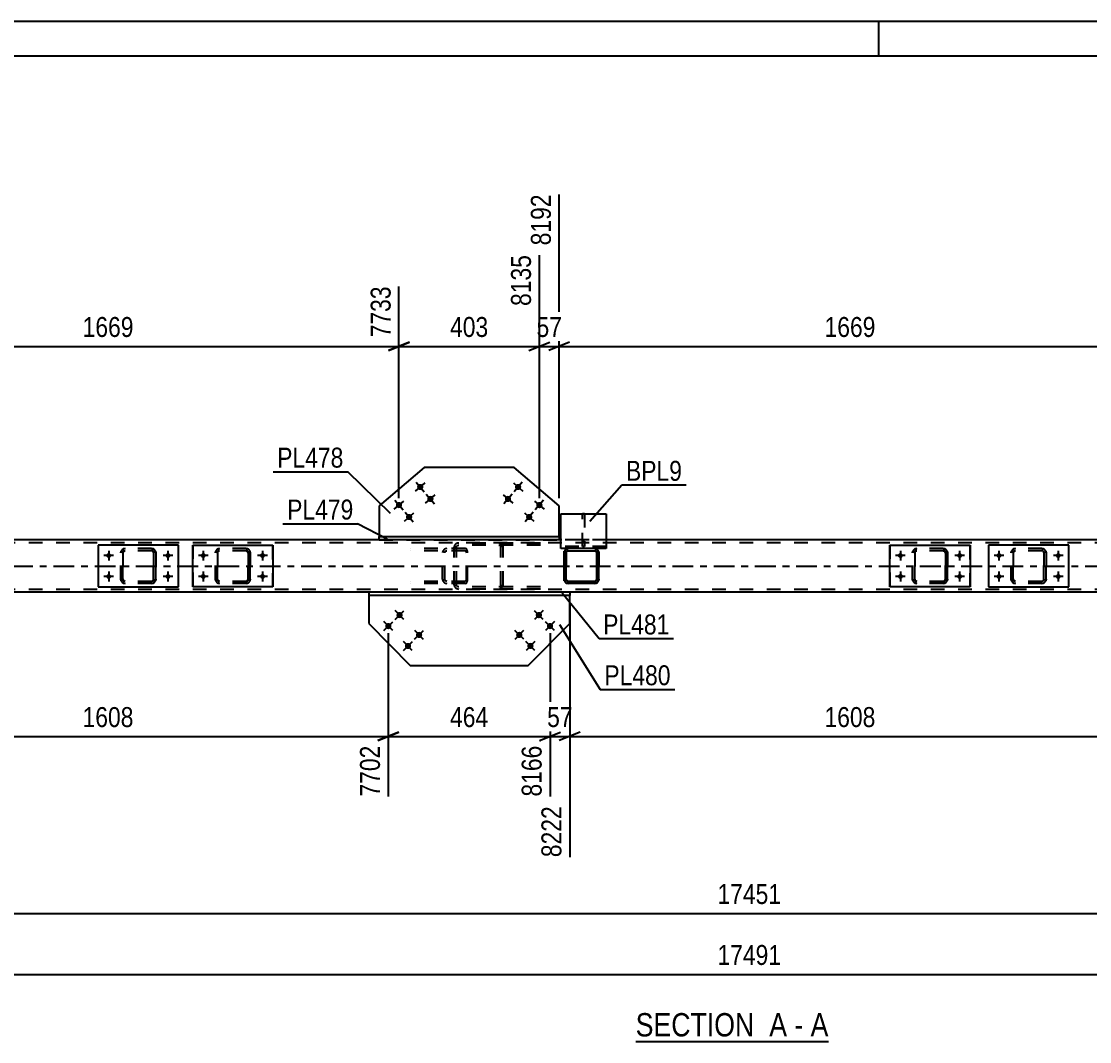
# Model space of a CAD drawing. Header units: millimetres. Extents: x 0 to 1189, y 0 to 841.
# Drawn here: x 436 to 589.3, y 694.6 to 841 of the extents above; entities that cross this region are included whole.
import ezdxf

# ---------------------------------------------------------------- set-up
doc = ezdxf.new("R2010")
doc.units = ezdxf.units.MM
doc.linetypes.add('DXK_LINE_DOT2', pattern=[3.9198, 1.9599, -1.9599])
doc.linetypes.add('DXK_LINE_DOT3', pattern=[5.9187, 2.979, -0.9799, 0.9799, -0.9799])
doc.styles.add('Arial Narrow', font='ARIALN.TTF', dxfattribs={"height": 0.2})

# ---------------------------------------------------------------- blocks, each defined once
blk = doc.blocks.new('Unknown-570385304-1115')
at = {"color": 5, "linetype": 'Continuous'}
for p, q in [((1189, 841), (0, 841)), ((559, 836), (559, 841)), ((1184, 836), (5, 836))]:
    blk.add_line(p, q, dxfattribs=at)
blk = doc.blocks.new('Unknown-570385304-11 - 5376')
at = {"color": 6, "linetype": 'Continuous'}
blk.add_line((524.14, 694.59), (551.79, 694.59), dxfattribs=at)
at = {"color": 0, "linetype": 'Continuous'}
for points in [[(542.25, 695.34), (542.25, 698.84), (524.14, 698.84), (524.14, 695.34)], [(545.86, 695.34), (545.86, 698.84), (543.3, 698.84), (543.3, 695.34)], [(548.18, 695.34), (548.18, 698.84), (546.91, 698.84), (546.91, 695.34)], [(551.79, 695.34), (551.79, 698.84), (549.23, 698.84), (549.23, 695.34)]]:
    blk.add_wipeout(points, dxfattribs=at)
at = {"color": 7, "linetype": 'Continuous', "style": 'Arial Narrow'}
for s, p in [('SECTION ', (524.14, 695.34)), ('A', (543.3, 695.34)), ('A', (549.23, 695.34)), ('-', (546.91, 695.34))]:
    blk.add_text(s, height=3.34, dxfattribs=at).set_placement(p)
blk = doc.blocks.new('Bolt-570385304-5479 - 5376')
at = {"linetype": 'Continuous'}
for points in [[(448.55, 763.99, -1), (448.55, 764.69, -1)], [(457.05, 763.99, -1), (457.05, 764.69, -1)], [(448.55, 760.99, -1), (448.55, 761.69, -1)], [(457.05, 760.99, -1), (457.05, 761.69, -1)]]:
    blk.add_hatch(color=1, dxfattribs=at).paths.add_polyline_path(points)
at = {"color": 1, "linetype": 'Continuous'}
for p, q in [((448.55, 765.04), (448.55, 763.64)), ((457.05, 765.04), (457.05, 763.64)), ((449.25, 764.34), (447.85, 764.34)), ((457.75, 764.34), (456.35, 764.34)), ((448.55, 762.04), (448.55, 760.64)), ((457.05, 762.04), (457.05, 760.64)), ((449.25, 761.34), (447.85, 761.34)), ((457.75, 761.34), (456.35, 761.34))]:
    blk.add_line(p, q, dxfattribs=at)
blk = doc.blocks.new('Bolt-570385304-5480 - 5376')
at = {"linetype": 'Continuous'}
for points in [[(576.25, 763.99, -1), (576.25, 764.69, -1)], [(584.75, 763.99, -1), (584.75, 764.69, -1)], [(576.25, 760.99, -1), (576.25, 761.69, -1)], [(584.75, 760.99, -1), (584.75, 761.69, -1)]]:
    blk.add_hatch(color=1, dxfattribs=at).paths.add_polyline_path(points)
at = {"color": 1, "linetype": 'Continuous'}
for p, q in [((576.25, 765.04), (576.25, 763.64)), ((584.75, 765.04), (584.75, 763.64)), ((576.95, 764.34), (575.55, 764.34)), ((585.45, 764.34), (584.05, 764.34)), ((576.25, 762.04), (576.25, 760.64)), ((584.75, 762.04), (584.75, 760.64)), ((576.95, 761.34), (575.55, 761.34)), ((585.45, 761.34), (584.05, 761.34))]:
    blk.add_line(p, q, dxfattribs=at)
blk = doc.blocks.new('Bolt-570385304-5724 - 5376')
at = {"linetype": 'Continuous'}
for points in [[(507.62, 773.89, -1), (506.94, 774.47, -1)], [(506.16, 772.17, -1), (505.48, 772.76, -1)], [(510.67, 771.29, -1), (509.98, 771.88, -1)], [(509.21, 769.58, -1), (508.52, 770.16, -1)]]:
    blk.add_hatch(color=1, dxfattribs=at).paths.add_polyline_path(points)
at = {"color": 1, "linetype": 'Continuous'}
for p, q in [((506.59, 774.76), (507.96, 773.59)), ((507.86, 774.86), (506.69, 773.49)), ((505.13, 773.05), (506.5, 771.88)), ((506.4, 773.15), (505.24, 771.78)), ((509.64, 772.17), (511.01, 771)), ((510.91, 772.27), (509.74, 770.9)), ((508.18, 770.45), (509.55, 769.29)), ((509.45, 770.56), (508.28, 769.19))]:
    blk.add_line(p, q, dxfattribs=at)
blk = doc.blocks.new('Part-570385304-5433 - 5376')
at = {"color": 7, "linetype": 'DXK_LINE_DOT2'}
for p, q in [((499.69, 765.34), (491.84, 765.34)), ((499.69, 765.04), (491.84, 765.04)), ((496.49, 764.97), (496.44, 764.74)), ((496.44, 760.94), (496.44, 764.74)), ((496.76, 764.74), (496.78, 764.86)), ((496.76, 760.94), (496.76, 764.74)), ((496.78, 764.86), (496.85, 764.96)), ((497.07, 765.34), (496.83, 765.3)), ((496.85, 764.96), (496.95, 765.02)), ((496.95, 765.02), (497.07, 765.04)), ((498.11, 765.04), (498.11, 765.34)), ((499.82, 765.3), (499.69, 765.34)), ((499.69, 765.04), (499.75, 765.02)), ((499.75, 765.02), (499.81, 764.96)), ((499.81, 764.96), (499.84, 764.86)), ((499.92, 765.17), (499.82, 765.3)), ((499.84, 764.86), (499.85, 764.74)), ((499.85, 760.94), (499.85, 764.74)), ((500, 764.97), (499.92, 765.17)), ((500.02, 764.74), (500, 764.97)), ((500.02, 760.94), (500.02, 764.74)), ((499.69, 760.64), (491.84, 760.64)), ((499.69, 760.34), (491.84, 760.34)), ((496.44, 760.94), (496.49, 760.72)), ((496.78, 760.83), (496.76, 760.94)), ((496.85, 760.73), (496.78, 760.83)), ((496.83, 760.39), (497.07, 760.34)), ((496.95, 760.67), (496.85, 760.73)), ((497.07, 760.64), (496.95, 760.67)), ((498.11, 760.34), (498.11, 760.64)), ((499.75, 760.67), (499.69, 760.64)), ((499.69, 760.34), (499.82, 760.39)), ((499.81, 760.73), (499.75, 760.67)), ((499.84, 760.83), (499.81, 760.73)), ((499.82, 760.39), (499.92, 760.52)), ((499.85, 760.94), (499.84, 760.83)), ((499.92, 760.52), (500, 760.72)), ((500, 760.72), (500.02, 760.94))]:
    blk.add_line(p, q, dxfattribs=at)
for centre, start, end in [((497.06, 764.73), 111.1513, 156.1049), ((497.06, 760.96), 203.8951, 248.8487)]:
    blk.add_arc(centre, 0.616, start, end, dxfattribs=at)
blk = doc.blocks.new('Part-570385304-5501 - 5376')
at = {"color": 2, "linetype": 'Continuous'}
for p, q in [((485.84, 758.59), (485.84, 754.59)), ((514.68, 754.59), (514.68, 758.59)), ((485.84, 754.59), (491.81, 748.54)), ((508.71, 748.54), (514.68, 754.59)), ((491.81, 748.54), (508.71, 748.54))]:
    blk.add_line(p, q, dxfattribs=at)
at = {"color": 7, "linetype": 'DXK_LINE_DOT2'}
blk.add_line((514.68, 758.59), (485.84, 758.59), dxfattribs=at)
blk = doc.blocks.new('Part-570385304-5463 - 5376')
at = {"color": 2, "linetype": 'Continuous'}
for p, q in [((487.34, 766.59), (487.34, 767.09)), ((487.34, 767.09), (513.17, 767.09)), ((487.34, 766.59), (487.34, 766.59)), ((513.17, 766.59), (487.34, 766.59)), ((513.17, 767.09), (513.17, 766.59)), ((513.17, 766.59), (513.17, 766.59))]:
    blk.add_line(p, q, dxfattribs=at)
at = {"color": 7, "linetype": 'DXK_LINE_DOT2'}
for p, q in [((487.34, 767.09), (513.17, 767.09)), ((487.34, 766.59), (513.17, 766.59))]:
    blk.add_line(p, q, dxfattribs=at)
blk = doc.blocks.new('Part-570385304-5468 - 5376')
at = {"color": 2, "linetype": 'Continuous'}
for p, q in [((514.68, 759.09), (485.84, 759.09)), ((485.84, 759.09), (485.84, 758.59)), ((514.68, 758.59), (485.84, 758.59)), ((514.68, 759.09), (514.68, 758.59))]:
    blk.add_line(p, q, dxfattribs=at)
blk = doc.blocks.new('Part-570385304-5486 - 5376')
at = {"color": 7, "linetype": 'DXK_LINE_DOT2'}
for p, q in [((498.16, 765.77), (498.11, 765.54)), ((498.11, 760.14), (498.11, 765.54)), ((498.43, 765.54), (498.45, 765.66)), ((498.43, 760.14), (498.43, 765.54)), ((498.45, 765.66), (498.52, 765.76)), ((498.75, 766.14), (498.5, 766.1)), ((498.52, 765.76), (498.63, 765.82)), ((498.63, 765.82), (498.75, 765.84)), ((510.5, 766.14), (498.75, 766.14)), ((510.5, 765.84), (498.75, 765.84)), ((504.74, 766.1), (504.49, 766.14)), ((504.49, 765.84), (504.62, 765.82)), ((504.62, 765.82), (504.72, 765.76)), ((504.72, 765.76), (504.79, 765.66)), ((504.79, 765.66), (504.81, 765.54)), ((504.81, 760.14), (504.81, 765.54)), ((505.13, 765.54), (505.08, 765.77)), ((505.13, 760.14), (505.13, 765.54)), ((498.11, 760.14), (498.16, 759.92)), ((498.45, 760.03), (498.43, 760.14)), ((498.52, 759.93), (498.45, 760.03)), ((504.79, 760.03), (504.72, 759.93)), ((504.81, 760.14), (504.79, 760.03)), ((505.08, 759.92), (505.13, 760.14)), ((498.5, 759.59), (498.75, 759.54)), ((498.63, 759.87), (498.52, 759.93)), ((498.75, 759.84), (498.63, 759.87)), ((510.5, 759.84), (498.75, 759.84)), ((510.5, 759.54), (498.75, 759.54)), ((504.62, 759.87), (504.49, 759.84)), ((504.49, 759.54), (504.74, 759.59)), ((504.72, 759.93), (504.62, 759.87))]:
    blk.add_line(p, q, dxfattribs=at)
for centre, start, end in [((498.72, 765.52), 110.7583, 155.68), ((504.52, 765.52), 24.32, 69.2417), ((498.72, 760.17), 204.32, 249.2417), ((504.52, 760.17), 290.7583, 335.68)]:
    blk.add_arc(centre, 0.621, start, end, dxfattribs=at)
blk = doc.blocks.new('Part-570385304-5566 - 5376')
at = {"color": 2, "linetype": 'Continuous'}
for p, q in [((493.81, 776.97), (487.34, 771.46)), ((506.7, 776.97), (493.81, 776.97)), ((513.17, 771.46), (506.7, 776.97)), ((487.34, 771.46), (487.34, 767.09)), ((513.17, 767.09), (513.17, 771.46))]:
    blk.add_line(p, q, dxfattribs=at)
at = {"color": 7, "linetype": 'DXK_LINE_DOT2'}
blk.add_line((487.34, 767.09), (513.17, 767.09), dxfattribs=at)
blk = doc.blocks.new('Part-570385304-5584 - 5376')
at = {"color": 2, "linetype": 'Continuous'}
for p, q in [((513.4, 765.34), (513.4, 770.34)), ((513.4, 770.34), (519.9, 770.34)), ((519.9, 770.34), (519.9, 765.34)), ((514.46, 765.34), (513.4, 765.34)), ((513.4, 765.34), (513.4, 765.34)), ((519.9, 765.34), (518.26, 765.34)), ((519.9, 765.34), (519.9, 765.34))]:
    blk.add_line(p, q, dxfattribs=at)
at = {"color": 7, "linetype": 'DXK_LINE_DOT2'}
for p, q in [((519.9, 765.64), (513.4, 765.64)), ((519.9, 765.64), (513.4, 765.64)), ((513.4, 765.64), (513.4, 765.64)), ((513.4, 765.34), (513.4, 765.37)), ((519.9, 765.34), (513.4, 765.34)), ((518.26, 765.34), (514.46, 765.34)), ((519.9, 765.64), (519.9, 765.64)), ((519.9, 765.34), (519.9, 765.37))]:
    blk.add_line(p, q, dxfattribs=at)
blk = doc.blocks.new('Part-570385304-5585 - 5376')
at = {"color": 7, "linetype": 'DXK_LINE_DOT2'}
for p, q in [((516.5, 765.64), (516.5, 770.34)), ((516.8, 770.34), (516.5, 770.34)), ((516.8, 770.34), (516.8, 765.64)), ((516.5, 766.39), (516.8, 766.39)), ((516.8, 765.64), (516.5, 765.64)), ((516.5, 765.64), (516.8, 765.64))]:
    blk.add_line(p, q, dxfattribs=at)
blk = doc.blocks.new('Part-570385304-5613 - 5376')
at = {"color": 2, "linetype": 'Continuous'}
for p, q in [((513.86, 764.74), (513.9, 764.97)), ((513.91, 764.97), (513.86, 764.74)), ((513.86, 760.94), (513.86, 764.74)), ((513.86, 764.74), (513.86, 764.74)), ((513.86, 760.94), (513.86, 764.74)), ((514.16, 764.74), (514.19, 764.86)), ((514.16, 760.94), (514.16, 764.74)), ((514.19, 764.86), (514.25, 764.96)), ((514.23, 765.3), (514.46, 765.34)), ((514.23, 765.3), (514.24, 765.3)), ((514.46, 765.34), (514.24, 765.3)), ((514.25, 764.96), (514.35, 765.02)), ((514.35, 765.02), (514.46, 765.04)), ((518.26, 765.34), (514.46, 765.34)), ((514.46, 765.04), (518.26, 765.04)), ((518.49, 765.3), (518.26, 765.34)), ((518.26, 765.04), (518.38, 765.02)), ((518.37, 765.02), (518.38, 765.02)), ((518.38, 765.02), (518.48, 764.96)), ((518.48, 764.96), (518.54, 764.86)), ((518.54, 764.86), (518.56, 764.74)), ((518.56, 760.94), (518.56, 764.74)), ((518.56, 764.74), (518.56, 764.74)), ((518.86, 764.74), (518.82, 764.97)), ((518.86, 760.94), (518.86, 764.74)), ((513.86, 760.94), (513.86, 760.94)), ((513.9, 760.71), (513.86, 760.94)), ((513.86, 760.94), (513.91, 760.71)), ((514.19, 760.83), (514.16, 760.94)), ((514.25, 760.73), (514.19, 760.83)), ((514.23, 760.39), (514.24, 760.39)), ((514.46, 760.34), (514.23, 760.39)), ((514.24, 760.39), (514.46, 760.34)), ((514.35, 760.67), (514.25, 760.73)), ((514.46, 760.64), (514.35, 760.67)), ((518.26, 760.64), (514.46, 760.64)), ((518.26, 760.34), (514.46, 760.34)), ((518.38, 760.67), (518.26, 760.64)), ((518.26, 760.34), (518.49, 760.39)), ((518.37, 760.67), (518.38, 760.67)), ((518.48, 760.73), (518.38, 760.67)), ((518.54, 760.83), (518.48, 760.73)), ((518.56, 760.94), (518.54, 760.83)), ((518.56, 760.94), (518.56, 760.94)), ((518.82, 760.71), (518.86, 760.94))]:
    blk.add_line(p, q, dxfattribs=at)
at = {"color": 7, "linetype": 'DXK_LINE_DOT2'}
for p, q in [((514.18, 764.86), (514.16, 764.74)), ((514.16, 764.74), (514.16, 764.74)), ((514.16, 764.74), (514.16, 760.94)), ((514.24, 764.96), (514.18, 764.86)), ((514.34, 765.02), (514.24, 764.96)), ((514.46, 765.04), (514.34, 765.02)), ((514.46, 765.34), (514.46, 765.34)), ((514.46, 765.34), (514.46, 765.34)), ((514.46, 765.04), (514.46, 765.04)), ((514.46, 765.04), (514.46, 765.04)), ((518.26, 765.34), (518.49, 765.3)), ((518.37, 765.02), (518.26, 765.04)), ((518.47, 764.96), (518.37, 765.02)), ((518.53, 764.86), (518.47, 764.96)), ((518.56, 764.74), (518.53, 764.86)), ((518.56, 764.74), (518.56, 760.94)), ((518.81, 764.97), (518.86, 764.74)), ((518.86, 764.74), (518.86, 764.74)), ((518.86, 764.74), (518.86, 760.94)), ((514.16, 760.94), (514.16, 760.94)), ((514.16, 760.94), (514.18, 760.83)), ((514.18, 760.83), (514.24, 760.73)), ((514.24, 760.73), (514.34, 760.67)), ((514.34, 760.67), (514.46, 760.64)), ((514.46, 760.64), (514.46, 760.64)), ((514.46, 760.64), (514.46, 760.64)), ((518.26, 760.64), (518.37, 760.67)), ((518.49, 760.39), (518.26, 760.34)), ((518.37, 760.67), (518.47, 760.73)), ((518.47, 760.73), (518.53, 760.83)), ((518.53, 760.83), (518.56, 760.94)), ((518.86, 760.94), (518.81, 760.71)), ((518.86, 760.94), (518.86, 760.94))]:
    blk.add_line(p, q, dxfattribs=at)
at = {"color": 7, "linetype": 'DXK_LINE_DOT3'}
blk.add_line((516.37, 762.84), (516.35, 762.84), dxfattribs=at)
at = {"color": 2, "linetype": 'Continuous'}
for centre, start, end in [((514.46, 764.74), 112.5, 157.5), ((514.46, 764.74), 112.5, 157.5), ((518.26, 764.74), 22.5, 67.5), ((514.46, 760.94), 202.5, 247.5), ((514.46, 760.94), 202.5, 247.5), ((518.26, 760.94), 292.5, 337.5)]:
    blk.add_arc(centre, 0.6, start, end, dxfattribs=at)
at = {"color": 7, "linetype": 'DXK_LINE_DOT2'}
for centre, start, end in [((518.26, 764.74), 22.5, 67.5), ((518.26, 760.94), 292.5, 337.5)]:
    blk.add_arc(centre, 0.6, start, end, dxfattribs=at)
blk = doc.blocks.new('Part-570385304-5614 - 5376')
at = {"color": 7, "linetype": 'DXK_LINE_DOT2'}
for p, q in [((563.86, 764.74), (563.9, 764.97)), ((563.91, 764.97), (563.86, 764.74)), ((563.86, 760.94), (563.86, 764.74)), ((563.86, 764.74), (563.86, 764.74)), ((563.86, 760.94), (563.86, 764.74)), ((564.16, 764.74), (564.19, 764.86)), ((564.18, 764.86), (564.16, 764.74)), ((564.16, 760.94), (564.16, 764.74)), ((564.16, 764.74), (564.16, 764.74)), ((564.16, 764.74), (564.16, 760.94)), ((564.24, 764.96), (564.18, 764.86)), ((564.19, 764.86), (564.25, 764.96)), ((564.23, 765.3), (564.46, 765.34)), ((564.46, 765.34), (564.23, 765.3)), ((564.23, 765.3), (564.23, 765.3)), ((564.34, 765.02), (564.24, 764.96)), ((564.25, 764.96), (564.35, 765.02)), ((564.46, 765.04), (564.34, 765.02)), ((564.35, 765.02), (564.46, 765.04)), ((568.26, 765.34), (564.46, 765.34)), ((568.26, 765.04), (564.46, 765.04)), ((568.26, 765.34), (568.48, 765.3)), ((568.49, 765.3), (568.26, 765.34)), ((568.26, 765.04), (568.38, 765.02)), ((568.37, 765.02), (568.26, 765.04)), ((568.37, 765.02), (568.38, 765.02)), ((568.47, 764.96), (568.37, 765.02)), ((568.38, 765.02), (568.48, 764.96)), ((568.53, 764.86), (568.47, 764.96)), ((568.48, 764.96), (568.54, 764.86)), ((568.56, 764.74), (568.53, 764.86)), ((568.54, 764.86), (568.56, 764.74)), ((568.56, 760.94), (568.56, 764.74)), ((568.56, 764.74), (568.56, 764.74)), ((568.56, 764.74), (568.56, 760.94)), ((568.81, 764.97), (568.86, 764.74)), ((568.86, 764.74), (568.82, 764.97)), ((568.86, 760.94), (568.86, 764.74)), ((568.86, 764.74), (568.86, 764.74)), ((568.86, 764.74), (568.86, 760.94)), ((563.86, 760.94), (563.86, 760.94)), ((563.9, 760.71), (563.86, 760.94)), ((563.86, 760.94), (563.91, 760.71)), ((564.16, 760.94), (564.16, 760.94)), ((564.19, 760.83), (564.16, 760.94)), ((564.16, 760.94), (564.18, 760.83)), ((564.18, 760.83), (564.24, 760.73)), ((564.25, 760.73), (564.19, 760.83)), ((564.23, 760.39), (564.23, 760.39)), ((564.46, 760.34), (564.23, 760.39)), ((564.23, 760.39), (564.46, 760.34)), ((564.24, 760.73), (564.34, 760.67)), ((564.35, 760.67), (564.25, 760.73)), ((564.34, 760.67), (564.46, 760.64)), ((564.46, 760.64), (564.35, 760.67)), ((568.26, 760.64), (564.46, 760.64)), ((568.26, 760.34), (564.46, 760.34)), ((568.38, 760.67), (568.26, 760.64)), ((568.26, 760.64), (568.37, 760.67)), ((568.48, 760.39), (568.26, 760.34)), ((568.26, 760.34), (568.49, 760.39)), ((568.37, 760.67), (568.47, 760.73)), ((568.37, 760.67), (568.38, 760.67)), ((568.48, 760.73), (568.38, 760.67)), ((568.47, 760.73), (568.53, 760.83)), ((568.54, 760.83), (568.48, 760.73)), ((568.53, 760.83), (568.56, 760.94)), ((568.56, 760.94), (568.54, 760.83)), ((568.56, 760.94), (568.56, 760.94)), ((568.86, 760.94), (568.81, 760.71)), ((568.82, 760.71), (568.86, 760.94)), ((568.86, 760.94), (568.86, 760.94))]:
    blk.add_line(p, q, dxfattribs=at)
for centre, start, end in [((564.46, 764.74), 112.5, 157.5), ((564.46, 764.74), 112.5, 157.5), ((568.26, 764.74), 22.5, 67.5), ((568.26, 764.74), 22.5, 67.5), ((564.46, 760.94), 202.5, 247.5), ((564.46, 760.94), 202.5, 247.5), ((568.26, 760.94), 292.5, 337.5), ((568.26, 760.94), 292.5, 337.5)]:
    blk.add_arc(centre, 0.6, start, end, dxfattribs=at)
blk = doc.blocks.new('Part-570385304-5619 - 5376')
at = {"color": 2, "linetype": 'Continuous'}
for p, q in [((560.61, 759.84), (560.61, 765.84)), ((560.61, 765.84), (560.61, 765.84)), ((560.61, 765.84), (572.11, 765.84)), ((572.11, 765.84), (572.11, 759.84)), ((560.61, 759.84), (560.61, 759.84)), ((572.11, 759.84), (560.61, 759.84))]:
    blk.add_line(p, q, dxfattribs=at)
at = {"color": 7, "linetype": 'DXK_LINE_DOT2'}
for p, q in [((560.61, 765.84), (560.61, 759.84)), ((560.61, 765.84), (560.61, 765.84)), ((572.11, 759.84), (572.11, 765.84)), ((560.61, 759.84), (560.61, 759.84))]:
    blk.add_line(p, q, dxfattribs=at)
blk = doc.blocks.new('Part-570385304-5621 - 5376')
at = {"color": 7, "linetype": 'DXK_LINE_DOT2'}
for p, q in [((463.86, 764.74), (463.9, 764.97)), ((463.91, 764.97), (463.86, 764.74)), ((463.86, 760.94), (463.86, 764.74)), ((463.86, 764.74), (463.86, 764.74)), ((463.86, 760.94), (463.86, 764.74)), ((464.16, 764.74), (464.19, 764.86)), ((464.18, 764.86), (464.16, 764.74)), ((464.16, 760.94), (464.16, 764.74)), ((464.16, 764.74), (464.16, 764.74)), ((464.16, 764.74), (464.16, 760.94)), ((464.24, 764.96), (464.18, 764.86)), ((464.19, 764.86), (464.25, 764.96)), ((464.23, 765.3), (464.46, 765.34)), ((464.46, 765.34), (464.23, 765.3)), ((464.23, 765.3), (464.23, 765.3)), ((464.34, 765.02), (464.24, 764.96)), ((464.25, 764.96), (464.35, 765.02)), ((464.46, 765.04), (464.34, 765.02)), ((464.35, 765.02), (464.46, 765.04)), ((468.26, 765.34), (464.46, 765.34)), ((468.26, 765.04), (464.46, 765.04)), ((468.26, 765.34), (468.49, 765.3)), ((468.49, 765.3), (468.26, 765.34)), ((468.26, 765.04), (468.38, 765.02)), ((468.37, 765.02), (468.26, 765.04)), ((468.37, 765.02), (468.38, 765.02)), ((468.47, 764.96), (468.37, 765.02)), ((468.38, 765.02), (468.48, 764.96)), ((468.53, 764.86), (468.47, 764.96)), ((468.48, 764.96), (468.54, 764.86)), ((468.56, 764.74), (468.53, 764.86)), ((468.54, 764.86), (468.56, 764.74)), ((468.56, 760.94), (468.56, 764.74)), ((468.56, 764.74), (468.56, 764.74)), ((468.56, 764.74), (468.56, 760.94)), ((468.81, 764.97), (468.86, 764.74)), ((468.86, 764.74), (468.82, 764.97)), ((468.86, 760.94), (468.86, 764.74)), ((468.86, 764.74), (468.86, 764.74)), ((468.86, 764.74), (468.86, 760.94)), ((463.86, 760.94), (463.86, 760.94)), ((463.9, 760.71), (463.86, 760.94)), ((463.86, 760.94), (463.91, 760.71)), ((464.16, 760.94), (464.16, 760.94)), ((464.19, 760.83), (464.16, 760.94)), ((464.16, 760.94), (464.18, 760.83)), ((464.18, 760.83), (464.24, 760.73)), ((464.25, 760.73), (464.19, 760.83)), ((464.23, 760.39), (464.23, 760.39)), ((464.46, 760.34), (464.23, 760.39)), ((464.23, 760.39), (464.46, 760.34)), ((464.24, 760.73), (464.34, 760.67)), ((464.35, 760.67), (464.25, 760.73)), ((464.34, 760.67), (464.46, 760.64)), ((464.46, 760.64), (464.35, 760.67)), ((468.26, 760.64), (464.46, 760.64)), ((468.26, 760.34), (464.46, 760.34)), ((468.38, 760.67), (468.26, 760.64)), ((468.26, 760.64), (468.37, 760.67)), ((468.49, 760.39), (468.26, 760.34)), ((468.26, 760.34), (468.49, 760.39)), ((468.37, 760.67), (468.47, 760.73)), ((468.37, 760.67), (468.38, 760.67)), ((468.48, 760.73), (468.38, 760.67)), ((468.47, 760.73), (468.53, 760.83)), ((468.54, 760.83), (468.48, 760.73)), ((468.53, 760.83), (468.56, 760.94)), ((468.56, 760.94), (468.54, 760.83)), ((468.56, 760.94), (468.56, 760.94)), ((468.86, 760.94), (468.81, 760.71)), ((468.82, 760.71), (468.86, 760.94)), ((468.86, 760.94), (468.86, 760.94))]:
    blk.add_line(p, q, dxfattribs=at)
at = {"color": 7, "linetype": 'DXK_LINE_DOT3'}
blk.add_line((466.37, 762.84), (466.35, 762.84), dxfattribs=at)
at = {"color": 7, "linetype": 'DXK_LINE_DOT2'}
for centre, start, end in [((464.46, 764.74), 112.5, 157.5), ((464.46, 764.74), 112.5, 157.5), ((468.26, 764.74), 22.5, 67.5), ((468.26, 764.74), 22.5, 67.5), ((464.46, 760.94), 202.5, 247.5), ((464.46, 760.94), 202.5, 247.5), ((468.26, 760.94), 292.5, 337.5), ((468.26, 760.94), 292.5, 337.5)]:
    blk.add_arc(centre, 0.6, start, end, dxfattribs=at)
blk = doc.blocks.new('Part-570385304-5626 - 5376')
at = {"color": 2, "linetype": 'Continuous'}
for p, q in [((460.61, 759.84), (460.61, 765.84)), ((460.61, 765.84), (460.61, 765.84)), ((460.61, 765.84), (472.11, 765.84)), ((472.11, 765.84), (472.11, 759.84)), ((460.61, 759.84), (460.61, 759.84)), ((472.11, 759.84), (460.61, 759.84))]:
    blk.add_line(p, q, dxfattribs=at)
at = {"color": 7, "linetype": 'DXK_LINE_DOT2'}
for p, q in [((460.61, 765.84), (460.61, 759.84)), ((460.61, 765.84), (460.61, 765.84)), ((472.11, 759.84), (472.11, 765.84)), ((460.61, 759.84), (460.61, 759.84))]:
    blk.add_line(p, q, dxfattribs=at)
blk = doc.blocks.new('Part-570385304-5676 - 5376')
at = {"color": 7, "linetype": 'DXK_LINE_DOT2'}
for p, q in [((976.09, 766.19), (150.61, 766.19)), ((976.09, 766.59), (258, 766.59)), ((513.17, 766.59), (487.34, 766.59)), ((519.9, 766.59), (513.4, 766.59)), ((976.09, 759.49), (150.61, 759.49)), ((514.68, 759.09), (485.84, 759.09))]:
    blk.add_line(p, q, dxfattribs=at)
at = {"color": 2, "linetype": 'Continuous'}
for p, q in [((487.34, 766.59), (406.75, 766.59)), ((513.4, 766.59), (513.17, 766.59)), ((593.76, 766.59), (519.9, 766.59)), ((485.84, 759.09), (408.26, 759.09)), ((592.25, 759.09), (514.68, 759.09))]:
    blk.add_line(p, q, dxfattribs=at)
at = {"color": 7, "linetype": 'DXK_LINE_DOT3'}
blk.add_line((150.61, 762.84), (976.09, 762.84), dxfattribs=at)
blk = doc.blocks.new('Bolt-570385304-5723 - 5376')
at = {"linetype": 'Continuous'}
for points in [[(493.58, 774.47, -1), (492.89, 773.89, -1)], [(495.04, 772.76, -1), (494.35, 772.17, -1)], [(490.53, 771.88, -1), (489.85, 771.29, -1)], [(491.99, 770.16, -1), (491.3, 769.58, -1)]]:
    blk.add_hatch(color=1, dxfattribs=at).paths.add_polyline_path(points)
at = {"color": 1, "linetype": 'Continuous'}
for p, q in [((492.55, 773.59), (493.92, 774.76)), ((492.65, 774.86), (493.82, 773.49)), ((494.01, 771.88), (495.38, 773.05)), ((494.11, 773.15), (495.28, 771.78)), ((489.5, 771), (490.87, 772.17)), ((489.61, 772.27), (490.77, 770.9)), ((490.96, 769.29), (492.33, 770.45)), ((491.06, 770.56), (492.23, 769.19))]:
    blk.add_line(p, q, dxfattribs=at)
blk = doc.blocks.new('Part-570385304-5890 - 5376')
at = {"color": 7, "linetype": 'DXK_LINE_DOT2'}
for p, q in [((450.3, 764.74), (450.35, 764.97)), ((450.35, 764.97), (450.3, 764.74)), ((450.3, 760.94), (450.3, 764.74)), ((450.3, 764.74), (450.3, 764.74)), ((450.3, 760.94), (450.3, 764.74)), ((450.6, 764.74), (450.62, 764.86)), ((450.62, 764.86), (450.6, 764.74)), ((450.6, 760.94), (450.6, 764.74)), ((450.6, 764.74), (450.6, 764.74)), ((450.6, 764.74), (450.6, 760.94)), ((450.62, 764.86), (450.69, 764.96)), ((450.69, 764.96), (450.62, 764.86)), ((450.67, 765.3), (450.9, 765.34)), ((450.9, 765.34), (450.67, 765.3)), ((450.69, 764.96), (450.79, 765.02)), ((450.79, 765.02), (450.69, 764.96)), ((450.79, 765.02), (450.9, 765.04)), ((454.7, 765.34), (450.9, 765.34)), ((454.7, 765.04), (450.9, 765.04)), ((454.7, 765.34), (454.93, 765.3)), ((454.93, 765.3), (454.7, 765.34)), ((454.82, 765.02), (454.7, 765.04)), ((454.82, 765.02), (454.91, 764.96)), ((454.91, 764.96), (454.82, 765.02)), ((454.91, 764.96), (454.98, 764.86)), ((454.98, 764.86), (454.91, 764.96)), ((454.98, 764.86), (455, 764.74)), ((455, 764.74), (454.98, 764.86)), ((455, 760.94), (455, 764.74)), ((455, 764.74), (455, 764.74)), ((455, 764.74), (455, 760.94)), ((455.26, 764.97), (455.3, 764.74)), ((455.3, 764.74), (455.26, 764.97)), ((455.3, 760.94), (455.3, 764.74)), ((455.3, 764.74), (455.3, 764.74)), ((455.3, 764.74), (455.3, 760.94)), ((450.3, 760.94), (450.3, 760.94)), ((450.35, 760.71), (450.3, 760.94)), ((450.3, 760.94), (450.35, 760.71)), ((450.6, 760.94), (450.6, 760.94)), ((450.62, 760.83), (450.6, 760.94)), ((450.6, 760.94), (450.62, 760.83)), ((450.69, 760.73), (450.62, 760.83)), ((450.62, 760.83), (450.69, 760.73)), ((450.9, 760.34), (450.67, 760.39)), ((450.67, 760.39), (450.9, 760.34)), ((450.79, 760.67), (450.69, 760.73)), ((450.69, 760.73), (450.79, 760.67)), ((450.9, 760.64), (450.79, 760.67)), ((454.7, 760.64), (450.9, 760.64)), ((454.7, 760.34), (450.9, 760.34)), ((454.82, 760.67), (454.7, 760.64)), ((454.93, 760.39), (454.7, 760.34)), ((454.7, 760.34), (454.93, 760.39)), ((454.91, 760.73), (454.82, 760.67)), ((454.82, 760.67), (454.91, 760.73)), ((454.98, 760.83), (454.91, 760.73)), ((454.91, 760.73), (454.98, 760.83)), ((455, 760.94), (454.98, 760.83)), ((454.98, 760.83), (455, 760.94)), ((455, 760.94), (455, 760.94)), ((455.3, 760.94), (455.26, 760.71)), ((455.26, 760.71), (455.3, 760.94)), ((455.3, 760.94), (455.3, 760.94))]:
    blk.add_line(p, q, dxfattribs=at)
at = {"color": 7, "linetype": 'DXK_LINE_DOT3'}
blk.add_line((452.8, 762.84), (452.8, 762.84), dxfattribs=at)
at = {"color": 7, "linetype": 'DXK_LINE_DOT2'}
for centre, start, end in [((450.9, 764.74), 112.5, 157.5), ((450.9, 764.74), 112.5, 157.5), ((454.7, 764.74), 22.5, 67.5), ((454.7, 764.74), 22.5, 67.5), ((450.9, 760.94), 202.5, 247.5), ((450.9, 760.94), 202.5, 247.5), ((454.7, 760.94), 292.5, 337.5), ((454.7, 760.94), 292.5, 337.5)]:
    blk.add_arc(centre, 0.6, start, end, dxfattribs=at)
blk = doc.blocks.new('Bolt-570385304-5769 - 5376')
at = {"linetype": 'Continuous'}
for points in [[(461.76, 764.34), (461.77, 764.42), (461.79, 764.49), (461.83, 764.55), (461.88, 764.6), (461.94, 764.65), (462.01, 764.68), (462.08, 764.69), (462.15, 764.69), (462.22, 764.68), (462.29, 764.65), (462.35, 764.6), (462.4, 764.55), (462.43, 764.49), (462.46, 764.42), (462.46, 764.34), (462.46, 764.27), (462.43, 764.2), (462.4, 764.14), (462.35, 764.08), (462.29, 764.04), (462.22, 764.01), (462.15, 763.99), (462.08, 763.99), (462.01, 764.01), (461.94, 764.04), (461.88, 764.08), (461.83, 764.14), (461.79, 764.2), (461.77, 764.27)], [(470.26, 764.34), (470.27, 764.42), (470.29, 764.49), (470.33, 764.55), (470.38, 764.6), (470.44, 764.65), (470.51, 764.68), (470.58, 764.69), (470.65, 764.69), (470.72, 764.68), (470.79, 764.65), (470.85, 764.6), (470.9, 764.55), (470.93, 764.49), (470.96, 764.42), (470.96, 764.34), (470.96, 764.27), (470.93, 764.2), (470.9, 764.14), (470.85, 764.08), (470.79, 764.04), (470.72, 764.01), (470.65, 763.99), (470.58, 763.99), (470.51, 764.01), (470.44, 764.04), (470.38, 764.08), (470.33, 764.14), (470.29, 764.2), (470.27, 764.27)], [(461.76, 761.34), (461.77, 761.42), (461.79, 761.49), (461.83, 761.55), (461.88, 761.6), (461.94, 761.65), (462.01, 761.68), (462.08, 761.69), (462.15, 761.69), (462.22, 761.68), (462.29, 761.65), (462.35, 761.6), (462.4, 761.55), (462.43, 761.49), (462.46, 761.42), (462.46, 761.34), (462.46, 761.27), (462.43, 761.2), (462.4, 761.14), (462.35, 761.08), (462.29, 761.04), (462.22, 761.01), (462.15, 760.99), (462.08, 760.99), (462.01, 761.01), (461.94, 761.04), (461.88, 761.08), (461.83, 761.14), (461.79, 761.2), (461.77, 761.27)], [(470.26, 761.34), (470.27, 761.42), (470.29, 761.49), (470.33, 761.55), (470.38, 761.6), (470.44, 761.65), (470.51, 761.68), (470.58, 761.69), (470.65, 761.69), (470.72, 761.68), (470.79, 761.65), (470.85, 761.6), (470.9, 761.55), (470.93, 761.49), (470.96, 761.42), (470.96, 761.34), (470.96, 761.27), (470.93, 761.2), (470.9, 761.14), (470.85, 761.08), (470.79, 761.04), (470.72, 761.01), (470.65, 760.99), (470.58, 760.99), (470.51, 761.01), (470.44, 761.04), (470.38, 761.08), (470.33, 761.14), (470.29, 761.2), (470.27, 761.27)]]:
    blk.add_hatch(color=1, dxfattribs=at).paths.add_polyline_path(points)
at = {"color": 1, "linetype": 'Continuous'}
for p, q in [((462.11, 765.04), (462.11, 763.64)), ((470.61, 765.04), (470.61, 763.64)), ((462.81, 764.34), (461.41, 764.34)), ((471.31, 764.34), (469.91, 764.34)), ((462.11, 762.04), (462.11, 760.64)), ((470.61, 762.04), (470.61, 760.64)), ((462.81, 761.34), (461.41, 761.34)), ((471.31, 761.34), (469.91, 761.34))]:
    blk.add_line(p, q, dxfattribs=at)
blk = doc.blocks.new('Part-570385304-5900 - 5376')
at = {"color": 2, "linetype": 'Continuous'}
for p, q in [((586.25, 765.84), (574.75, 765.84)), ((574.75, 765.84), (574.75, 759.84)), ((586.25, 759.84), (586.25, 765.84)), ((574.75, 759.84), (586.25, 759.84))]:
    blk.add_line(p, q, dxfattribs=at)
blk = doc.blocks.new('Bolt-570385304-5773 - 5376')
at = {"linetype": 'Continuous'}
for points in [[(561.76, 764.34), (561.77, 764.42), (561.79, 764.49), (561.83, 764.55), (561.88, 764.6), (561.94, 764.65), (562.01, 764.68), (562.08, 764.69), (562.15, 764.69), (562.22, 764.68), (562.29, 764.65), (562.35, 764.6), (562.4, 764.55), (562.43, 764.49), (562.46, 764.42), (562.46, 764.34), (562.46, 764.27), (562.43, 764.2), (562.4, 764.14), (562.35, 764.08), (562.29, 764.04), (562.22, 764.01), (562.15, 763.99), (562.08, 763.99), (562.01, 764.01), (561.94, 764.04), (561.88, 764.08), (561.83, 764.14), (561.79, 764.2), (561.77, 764.27)], [(570.26, 764.34), (570.27, 764.42), (570.29, 764.49), (570.33, 764.55), (570.38, 764.6), (570.44, 764.65), (570.51, 764.68), (570.58, 764.69), (570.65, 764.69), (570.72, 764.68), (570.79, 764.65), (570.85, 764.6), (570.9, 764.55), (570.93, 764.49), (570.96, 764.42), (570.96, 764.34), (570.96, 764.27), (570.93, 764.2), (570.9, 764.14), (570.85, 764.08), (570.79, 764.04), (570.72, 764.01), (570.65, 763.99), (570.58, 763.99), (570.51, 764.01), (570.44, 764.04), (570.38, 764.08), (570.33, 764.14), (570.29, 764.2), (570.27, 764.27)], [(561.76, 761.34), (561.77, 761.42), (561.79, 761.49), (561.83, 761.55), (561.88, 761.6), (561.94, 761.65), (562.01, 761.68), (562.08, 761.69), (562.15, 761.69), (562.22, 761.68), (562.29, 761.65), (562.35, 761.6), (562.4, 761.55), (562.43, 761.49), (562.46, 761.42), (562.46, 761.34), (562.46, 761.27), (562.43, 761.2), (562.4, 761.14), (562.35, 761.08), (562.29, 761.04), (562.22, 761.01), (562.15, 760.99), (562.08, 760.99), (562.01, 761.01), (561.94, 761.04), (561.88, 761.08), (561.83, 761.14), (561.79, 761.2), (561.77, 761.27)], [(570.26, 761.34), (570.27, 761.42), (570.29, 761.49), (570.33, 761.55), (570.38, 761.6), (570.44, 761.65), (570.51, 761.68), (570.58, 761.69), (570.65, 761.69), (570.72, 761.68), (570.79, 761.65), (570.85, 761.6), (570.9, 761.55), (570.93, 761.49), (570.96, 761.42), (570.96, 761.34), (570.96, 761.27), (570.93, 761.2), (570.9, 761.14), (570.85, 761.08), (570.79, 761.04), (570.72, 761.01), (570.65, 760.99), (570.58, 760.99), (570.51, 761.01), (570.44, 761.04), (570.38, 761.08), (570.33, 761.14), (570.29, 761.2), (570.27, 761.27)]]:
    blk.add_hatch(color=1, dxfattribs=at).paths.add_polyline_path(points)
at = {"color": 1, "linetype": 'Continuous'}
for p, q in [((562.11, 765.04), (562.11, 763.64)), ((570.61, 765.04), (570.61, 763.64)), ((562.81, 764.34), (561.41, 764.34)), ((571.31, 764.34), (569.91, 764.34)), ((562.11, 762.04), (562.11, 760.64)), ((570.61, 762.04), (570.61, 760.64)), ((562.81, 761.34), (561.41, 761.34)), ((571.31, 761.34), (569.91, 761.34))]:
    blk.add_line(p, q, dxfattribs=at)
blk = doc.blocks.new('Bolt-570385304-5778 - 5376')
at = {"linetype": 'Continuous'}
for points in [[(509.93, 755.48, -1), (510.57, 756.12, -1)], [(511.54, 753.9, -1), (512.17, 754.54, -1)], [(507.12, 752.63, -1), (507.76, 753.27, -1)], [(508.73, 751.05, -1), (509.36, 751.69, -1)]]:
    blk.add_hatch(color=1, dxfattribs=at).paths.add_polyline_path(points)
at = {"color": 1, "linetype": 'Continuous'}
for p, q in [((510.89, 755.16), (509.61, 756.43)), ((510.88, 756.44), (509.62, 755.15)), ((512.49, 753.58), (511.21, 754.85)), ((512.48, 754.86), (511.22, 753.57)), ((508.08, 752.32), (506.8, 753.58)), ((508.07, 753.59), (506.81, 752.31)), ((509.68, 750.74), (508.4, 752)), ((509.67, 752.01), (508.41, 750.73))]:
    blk.add_line(p, q, dxfattribs=at)
blk = doc.blocks.new('Bolt-570385304-5779 - 5376')
at = {"linetype": 'Continuous'}
for points in [[(489.95, 756.12, -1), (490.58, 755.48, -1)], [(488.35, 754.54, -1), (488.98, 753.9, -1)], [(492.76, 753.27, -1), (493.39, 752.63, -1)], [(491.16, 751.69, -1), (491.79, 751.05, -1)]]:
    blk.add_hatch(color=1, dxfattribs=at).paths.add_polyline_path(points)
at = {"color": 1, "linetype": 'Continuous'}
for p, q in [((489.62, 755.16), (490.9, 756.43)), ((490.9, 755.15), (489.63, 756.44)), ((488.02, 753.58), (489.3, 754.85)), ((489.29, 753.57), (488.03, 754.86)), ((492.43, 752.32), (493.71, 753.58)), ((493.71, 752.31), (492.44, 753.59)), ((490.83, 750.74), (492.11, 752)), ((492.1, 750.73), (490.84, 752.01))]:
    blk.add_line(p, q, dxfattribs=at)
blk = doc.blocks.new('Part-570385304-5905 - 5376')
at = {"color": 2, "linetype": 'Continuous'}
for p, q in [((458.55, 765.84), (447.05, 765.84)), ((447.05, 765.84), (447.05, 759.84)), ((458.55, 759.84), (458.55, 765.84)), ((447.05, 759.84), (458.55, 759.84))]:
    blk.add_line(p, q, dxfattribs=at)
blk = doc.blocks.new('Part-570385304-5919 - 5376')
at = {"color": 7, "linetype": 'DXK_LINE_DOT2'}
for p, q in [((578, 764.74), (578.05, 764.97)), ((578.05, 764.97), (578, 764.74)), ((578, 760.94), (578, 764.74)), ((578, 764.74), (578, 764.74)), ((578, 760.94), (578, 764.74)), ((578.3, 764.74), (578.33, 764.86)), ((578.33, 764.86), (578.3, 764.74)), ((578.3, 760.94), (578.3, 764.74)), ((578.3, 764.74), (578.3, 764.74)), ((578.3, 764.74), (578.3, 760.94)), ((578.33, 764.86), (578.39, 764.95)), ((578.39, 764.95), (578.33, 764.86)), ((578.37, 765.3), (578.6, 765.34)), ((578.6, 765.34), (578.37, 765.3)), ((578.39, 764.95), (578.49, 765.02)), ((578.49, 765.02), (578.39, 764.95)), ((578.49, 765.02), (578.6, 765.04)), ((582.4, 765.34), (578.6, 765.34)), ((582.4, 765.04), (578.6, 765.04)), ((582.4, 765.34), (582.63, 765.3)), ((582.63, 765.3), (582.4, 765.34)), ((582.52, 765.02), (582.4, 765.04)), ((582.52, 765.02), (582.61, 764.95)), ((582.61, 764.95), (582.52, 765.02)), ((582.61, 764.95), (582.68, 764.86)), ((582.68, 764.86), (582.61, 764.95)), ((582.68, 764.86), (582.7, 764.74)), ((582.7, 764.74), (582.68, 764.86)), ((582.7, 760.94), (582.7, 764.74)), ((582.7, 764.74), (582.7, 764.74)), ((582.7, 764.74), (582.7, 760.94)), ((582.96, 764.97), (583, 764.74)), ((583, 764.74), (582.96, 764.97)), ((583, 760.94), (583, 764.74)), ((583, 764.74), (583, 764.74)), ((583, 764.74), (583, 760.94)), ((578, 760.94), (578, 760.94)), ((578.05, 760.71), (578, 760.94)), ((578, 760.94), (578.05, 760.71)), ((578.3, 760.94), (578.3, 760.94)), ((578.33, 760.83), (578.3, 760.94)), ((578.3, 760.94), (578.33, 760.83)), ((578.39, 760.73), (578.33, 760.83)), ((578.33, 760.83), (578.39, 760.73)), ((578.6, 760.34), (578.37, 760.39)), ((578.37, 760.39), (578.6, 760.34)), ((578.49, 760.67), (578.39, 760.73)), ((578.39, 760.73), (578.49, 760.67)), ((578.6, 760.64), (578.49, 760.67)), ((582.4, 760.64), (578.6, 760.64)), ((582.4, 760.34), (578.6, 760.34)), ((582.52, 760.67), (582.4, 760.64)), ((582.63, 760.39), (582.4, 760.34)), ((582.4, 760.34), (582.63, 760.39)), ((582.61, 760.73), (582.52, 760.67)), ((582.52, 760.67), (582.61, 760.73)), ((582.68, 760.83), (582.61, 760.73)), ((582.61, 760.73), (582.68, 760.83)), ((582.7, 760.94), (582.68, 760.83)), ((582.68, 760.83), (582.7, 760.94)), ((582.7, 760.94), (582.7, 760.94)), ((583, 760.94), (582.96, 760.71)), ((582.96, 760.71), (583, 760.94)), ((583, 760.94), (583, 760.94))]:
    blk.add_line(p, q, dxfattribs=at)
for centre, start, end in [((578.6, 764.74), 112.5, 157.5), ((578.6, 764.74), 112.5, 157.5), ((582.4, 764.74), 22.5, 67.5), ((582.4, 764.74), 22.5, 67.5), ((578.6, 760.94), 202.5, 247.5), ((578.6, 760.94), 202.5, 247.5), ((582.4, 760.94), 292.5, 337.5), ((582.4, 760.94), 292.5, 337.5)]:
    blk.add_arc(centre, 0.6, start, end, dxfattribs=at)
blk = doc.blocks.new('StraightDimension-570385304-6654 - 5376')
at = {"color": 7, "linetype": 'Continuous'}
for p, q in [((408.26, 757.59), (408.26, 721.06)), ((488.66, 753.22), (488.66, 729.76)), ((409.76, 738.98), (406.76, 737.78)), ((487.16, 737.78), (490.16, 738.98)), ((408.26, 738.38), (488.66, 738.38))]:
    blk.add_line(p, q, dxfattribs=at)
at = {"color": 0}
blk.add_wipeout([(452.72, 739.13), (452.72, 743.33), (444.2, 743.33), (444.2, 739.13)], dxfattribs=at)
at = {"color": 0, "linetype": 'Continuous'}
blk.add_wipeout([(488.06, 737.68), (483.86, 737.68), (483.86, 729.16), (488.06, 729.16)], dxfattribs=at)
at = {"color": 3, "style": 'Arial Narrow'}
blk.add_text('1608', height=2.863, dxfattribs=at).set_placement((444.8, 739.73))
at = {"color": 3, "linetype": 'Continuous', "style": 'Arial Narrow'}
blk.add_text('7702', height=2.863, rotation=90.0002, dxfattribs=at).set_placement((487.46, 729.76))
blk = doc.blocks.new('StraightDimension-570385304-6660 - 5376')
at = {"color": 7, "linetype": 'Continuous'}
for p, q in [((488.66, 753.22), (488.66, 729.76)), ((511.85, 753.22), (511.85, 729.76)), ((490.16, 738.98), (487.16, 737.78)), ((510.35, 737.78), (513.35, 738.98)), ((488.66, 738.38), (511.85, 738.38))]:
    blk.add_line(p, q, dxfattribs=at)
at = {"color": 0}
blk.add_wipeout([(503.6, 739.13), (503.6, 743.33), (496.91, 743.33), (496.91, 739.13)], dxfattribs=at)
at = {"color": 0, "linetype": 'Continuous'}
blk.add_wipeout([(511.25, 737.68), (507.05, 737.68), (507.05, 729.16), (511.25, 729.16)], dxfattribs=at)
at = {"color": 3, "style": 'Arial Narrow'}
blk.add_text('464', height=2.863, dxfattribs=at).set_placement((497.51, 739.73))
at = {"color": 3, "linetype": 'Continuous', "style": 'Arial Narrow'}
blk.add_text('8166', height=2.863, rotation=90.0002, dxfattribs=at).set_placement((510.65, 729.76))
blk = doc.blocks.new('StraightDimension-570385304-6745 - 5376')
at = {"color": 7, "linetype": 'Continuous'}
blk.add_line((104.78, 712.99), (976.09, 712.99), dxfattribs=at)
at = {"color": 0}
blk.add_wipeout([(545.61, 713.74), (545.61, 717.94), (535.27, 717.94), (535.27, 713.74)], dxfattribs=at)
at = {"color": 3, "style": 'Arial Narrow'}
blk.add_text('17451', height=2.863, dxfattribs=at).set_placement((535.87, 714.34))
blk = doc.blocks.new('StraightDimension-570385304-6668 - 5376')
at = {"color": 7, "linetype": 'Continuous'}
for p, q in [((514.68, 757.59), (514.68, 721.06)), ((511.85, 753.22), (511.85, 729.76)), ((510.35, 737.78), (513.35, 738.98)), ((516.18, 738.98), (513.18, 737.78)), ((511.85, 738.38), (514.68, 738.38))]:
    blk.add_line(p, q, dxfattribs=at)
at = {"color": 0}
blk.add_wipeout([(515.69, 739.13), (515.69, 743.33), (510.84, 743.33), (510.84, 739.13)], dxfattribs=at)
at = {"color": 0, "linetype": 'Continuous'}
blk.add_wipeout([(514.08, 728.98), (509.88, 728.98), (509.88, 720.46), (514.08, 720.46)], dxfattribs=at)
at = {"color": 3, "style": 'Arial Narrow'}
blk.add_text('57', height=2.863, dxfattribs=at).set_placement((511.44, 739.73))
at = {"color": 3, "linetype": 'Continuous', "style": 'Arial Narrow'}
blk.add_text('8222', height=2.863, rotation=90.0002, dxfattribs=at).set_placement((513.48, 721.06))
blk = doc.blocks.new('StraightDimension-570385304-6674 - 5376')
at = {"color": 7, "linetype": 'Continuous'}
for p, q in [((514.68, 757.59), (514.68, 721.06)), ((595.08, 753.22), (595.08, 729.76)), ((516.18, 738.98), (513.18, 737.78)), ((593.58, 737.78), (596.58, 738.98)), ((514.68, 738.38), (595.08, 738.38))]:
    blk.add_line(p, q, dxfattribs=at)
at = {"color": 0}
blk.add_wipeout([(559.14, 739.13), (559.14, 743.33), (550.62, 743.33), (550.62, 739.13)], dxfattribs=at)
at = {"color": 0, "linetype": 'Continuous'}
blk.add_wipeout([(594.48, 737.68), (590.28, 737.68), (590.28, 729.16), (594.48, 729.16)], dxfattribs=at)
at = {"color": 3, "style": 'Arial Narrow'}
blk.add_text('1608', height=2.863, dxfattribs=at).set_placement((551.22, 739.73))
at = {"color": 3, "linetype": 'Continuous', "style": 'Arial Narrow'}
blk.add_text('9830', height=2.863, rotation=90.0002, dxfattribs=at).set_placement((593.88, 729.76))
blk = doc.blocks.new('StraightDimension-570385304-6766 - 5376')
at = {"color": 7, "linetype": 'Continuous'}
blk.add_line((103.78, 704.24), (977.09, 704.24), dxfattribs=at)
at = {"color": 0}
blk.add_wipeout([(545.61, 704.99), (545.61, 709.19), (535.27, 709.19), (535.27, 704.99)], dxfattribs=at)
at = {"color": 3, "style": 'Arial Narrow'}
blk.add_text('17491', height=2.863, dxfattribs=at).set_placement((535.87, 705.59))
blk = doc.blocks.new('StraightDimension-570385304-24540 - 5376')
at = {"color": 7, "linetype": 'Continuous'}
for p, q in [((513.17, 772.59), (513.17, 816.17)), ((596.61, 772.58), (596.61, 802.97)), ((514.67, 794.96), (511.67, 793.76)), ((513.17, 794.36), (596.61, 794.36)), ((595.11, 793.76), (598.11, 794.96))]:
    blk.add_line(p, q, dxfattribs=at)
at = {"color": 0, "linetype": 'Continuous'}
blk.add_wipeout([(596.01, 803.57), (591.81, 803.57), (591.81, 795.06), (596.01, 795.06)], dxfattribs=at)
at = {"color": 0}
blk.add_wipeout([(559.15, 795.11), (559.15, 799.31), (550.63, 799.31), (550.63, 795.11)], dxfattribs=at)
at = {"color": 3, "linetype": 'Continuous', "style": 'Arial Narrow'}
blk.add_text('9861', height=2.863, rotation=90.0002, dxfattribs=at).set_placement((595.41, 795.66))
at = {"color": 3, "style": 'Arial Narrow'}
blk.add_text('1669', height=2.863, dxfattribs=at).set_placement((551.23, 795.71))
blk = doc.blocks.new('StraightDimension-570385304-24541 - 5376')
at = {"color": 7, "linetype": 'Continuous'}
for p, q in [((513.17, 772.59), (513.17, 816.17)), ((510.32, 772.58), (510.32, 807.47)), ((508.82, 793.76), (511.82, 794.96)), ((510.32, 794.36), (513.17, 794.36)), ((514.67, 794.96), (511.67, 793.76))]:
    blk.add_line(p, q, dxfattribs=at)
at = {"color": 0, "linetype": 'Continuous'}
blk.add_wipeout([(512.57, 816.77), (508.37, 816.77), (508.37, 808.26), (512.57, 808.26)], dxfattribs=at)
at = {"color": 0}
blk.add_wipeout([(514.18, 795.11), (514.18, 799.31), (509.32, 799.31), (509.32, 795.11)], dxfattribs=at)
at = {"color": 3, "linetype": 'Continuous', "style": 'Arial Narrow'}
blk.add_text('8192', height=2.863, rotation=90.0002, dxfattribs=at).set_placement((511.97, 808.86))
at = {"color": 3, "style": 'Arial Narrow'}
blk.add_text('57', height=2.863, dxfattribs=at).set_placement((509.92, 795.71))
blk = doc.blocks.new('StraightDimension-570385304-24542 - 5376')
at = {"color": 7, "linetype": 'Continuous'}
for p, q in [((510.32, 772.58), (510.32, 807.47)), ((490.19, 772.58), (490.19, 802.97)), ((491.69, 794.96), (488.69, 793.76)), ((490.19, 794.36), (510.32, 794.36)), ((508.82, 793.76), (511.82, 794.96))]:
    blk.add_line(p, q, dxfattribs=at)
at = {"color": 0, "linetype": 'Continuous'}
blk.add_wipeout([(509.72, 808.07), (505.52, 808.07), (505.52, 799.56), (509.72, 799.56)], dxfattribs=at)
at = {"color": 0}
blk.add_wipeout([(503.6, 795.11), (503.6, 799.31), (496.91, 799.31), (496.91, 795.11)], dxfattribs=at)
at = {"color": 3, "linetype": 'Continuous', "style": 'Arial Narrow'}
blk.add_text('8135', height=2.863, rotation=90.0002, dxfattribs=at).set_placement((509.12, 800.16))
at = {"color": 3, "style": 'Arial Narrow'}
blk.add_text('403', height=2.863, dxfattribs=at).set_placement((497.51, 795.71))
blk = doc.blocks.new('StraightDimension-570385304-24543 - 5376')
at = {"color": 7, "linetype": 'Continuous'}
for p, q in [((406.75, 772.46), (406.75, 816.17)), ((490.19, 772.58), (490.19, 802.97)), ((408.25, 794.96), (405.25, 793.76)), ((406.75, 794.36), (490.19, 794.36)), ((488.69, 793.76), (491.69, 794.96))]:
    blk.add_line(p, q, dxfattribs=at)
at = {"color": 0, "linetype": 'Continuous'}
blk.add_wipeout([(489.59, 803.57), (485.39, 803.57), (485.39, 795.06), (489.59, 795.06)], dxfattribs=at)
at = {"color": 0}
blk.add_wipeout([(452.73, 795.11), (452.73, 799.31), (444.21, 799.31), (444.21, 795.11)], dxfattribs=at)
at = {"color": 3, "linetype": 'Continuous', "style": 'Arial Narrow'}
blk.add_text('7733', height=2.863, rotation=90.0002, dxfattribs=at).set_placement((488.99, 795.66))
at = {"color": 3, "style": 'Arial Narrow'}
blk.add_text('1669', height=2.863, dxfattribs=at).set_placement((444.81, 795.71))
blk = doc.blocks.new('Mark-570385304-5497 - 5376')
at = {"color": 0}
blk.add_wipeout([(529.16, 745.73), (529.16, 748.73), (519.65, 748.73), (519.65, 745.73)], dxfattribs=at)
blk.add_wipeout([(529.16, 745.73), (529.16, 748.73), (519.65, 748.73), (519.65, 745.73)], dxfattribs=at)
at = {"color": 30, "linetype": 'Continuous'}
for p, q in [((513.19, 754.47), (519.05, 745.13)), ((519.05, 745.13), (529.76, 745.13))]:
    blk.add_line(p, q, dxfattribs=at)
at = {"color": 3, "style": 'Arial Narrow'}
blk.add_text('PL480', height=2.863, dxfattribs=at).set_placement((519.65, 745.73))
blk = doc.blocks.new('Mark-570385304-5459 - 5376')
at = {"color": 0}
blk.add_wipeout([(483.66, 769.51), (483.66, 772.51), (474.15, 772.51), (474.15, 769.51)], dxfattribs=at)
blk.add_wipeout([(483.66, 769.51), (483.66, 772.51), (474.15, 772.51), (474.15, 769.51)], dxfattribs=at)
at = {"color": 30, "linetype": 'Continuous'}
for p in [(473.55, 768.91), (488.51, 766.67)]:
    blk.add_line(p, (484.26, 768.91), dxfattribs=at)
at = {"color": 3, "style": 'Arial Narrow'}
blk.add_text('PL479', height=2.863, dxfattribs=at).set_placement((474.15, 769.51))
blk = doc.blocks.new('Mark-570385304-5464 - 5376')
at = {"color": 0}
blk.add_wipeout([(528.98, 753.02), (528.98, 756.02), (519.48, 756.02), (519.48, 753.02)], dxfattribs=at)
blk.add_wipeout([(528.98, 753.02), (528.98, 756.02), (519.48, 756.02), (519.48, 753.02)], dxfattribs=at)
at = {"color": 30, "linetype": 'Continuous'}
for p, q in [((513.58, 759), (518.88, 752.42)), ((518.88, 752.42), (529.58, 752.42))]:
    blk.add_line(p, q, dxfattribs=at)
at = {"color": 3, "style": 'Arial Narrow'}
blk.add_text('PL481', height=2.863, dxfattribs=at).set_placement((519.48, 753.02))
blk = doc.blocks.new('Mark-570385304-5562 - 5376')
at = {"color": 0}
blk.add_wipeout([(482.23, 776.96), (482.23, 779.96), (472.72, 779.96), (472.72, 776.96)], dxfattribs=at)
blk.add_wipeout([(482.23, 776.96), (482.23, 779.96), (472.72, 779.96), (472.72, 776.96)], dxfattribs=at)
at = {"color": 30, "linetype": 'Continuous'}
for p in [(472.12, 776.36), (488.97, 770.4)]:
    blk.add_line(p, (482.83, 776.36), dxfattribs=at)
at = {"color": 3, "style": 'Arial Narrow'}
blk.add_text('PL478', height=2.863, dxfattribs=at).set_placement((472.72, 776.96))
blk = doc.blocks.new('Mark-570385304-5580 - 5376')
at = {"color": 0}
blk.add_wipeout([(530.79, 775.07), (530.79, 778.07), (522.75, 778.07), (522.75, 775.07)], dxfattribs=at)
blk.add_wipeout([(530.79, 775.07), (530.79, 778.07), (522.75, 778.07), (522.75, 775.07)], dxfattribs=at)
at = {"color": 30, "linetype": 'Continuous'}
for p, q in [((517.58, 769.29), (522.15, 774.47)), ((522.15, 774.47), (531.39, 774.47))]:
    blk.add_line(p, q, dxfattribs=at)
at = {"color": 3, "style": 'Arial Narrow'}
blk.add_text('BPL9', height=2.863, dxfattribs=at).set_placement((522.75, 775.07))

msp = doc.modelspace()

# ---------------------------------------------------------------- block references
for name in ['Unknown-570385304-1115', 'Part-570385304-5566 - 5376', 'Bolt-570385304-5723 - 5376', 'Bolt-570385304-5724 - 5376', 'Part-570385304-5584 - 5376', 'Part-570385304-5585 - 5376', 'Part-570385304-5676 - 5376', 'Part-570385304-5463 - 5376', 'Part-570385304-5905 - 5376', 'Bolt-570385304-5479 - 5376', 'Part-570385304-5890 - 5376', 'Part-570385304-5626 - 5376', 'Bolt-570385304-5769 - 5376', 'Part-570385304-5621 - 5376', 'Part-570385304-5433 - 5376', 'Part-570385304-5486 - 5376', 'Part-570385304-5613 - 5376', 'Part-570385304-5619 - 5376', 'Bolt-570385304-5773 - 5376', 'Part-570385304-5614 - 5376', 'Part-570385304-5900 - 5376', 'Bolt-570385304-5480 - 5376', 'Part-570385304-5919 - 5376', 'Part-570385304-5468 - 5376', 'Part-570385304-5501 - 5376', 'Bolt-570385304-5779 - 5376', 'Bolt-570385304-5778 - 5376']:
    msp.add_blockref(name, (0, 0))

# ---------------------------------------------------------------- next in the draw order: block references
for name in ['StraightDimension-570385304-24540 - 5376', 'StraightDimension-570385304-6654 - 5376', 'Unknown-570385304-11 - 5376']:
    msp.add_blockref(name, (0, 0))

# ---------------------------------------------------------------- next in the draw order: block references
for name in ['StraightDimension-570385304-24541 - 5376', 'Mark-570385304-5580 - 5376', 'StraightDimension-570385304-6660 - 5376']:
    msp.add_blockref(name, (0, 0))

# ---------------------------------------------------------------- next in the draw order: block references
for name in ['StraightDimension-570385304-24542 - 5376', 'StraightDimension-570385304-6745 - 5376']:
    msp.add_blockref(name, (0, 0))

# ---------------------------------------------------------------- next in the draw order: block references
for name in ['StraightDimension-570385304-24543 - 5376', 'StraightDimension-570385304-6668 - 5376']:
    msp.add_blockref(name, (0, 0))

# ---------------------------------------------------------------- next in the draw order: block references
for name in ['Mark-570385304-5459 - 5376', 'StraightDimension-570385304-6674 - 5376']:
    msp.add_blockref(name, (0, 0))

# ---------------------------------------------------------------- next in the draw order: block references
for name in ['Mark-570385304-5562 - 5376', 'StraightDimension-570385304-6766 - 5376']:
    msp.add_blockref(name, (0, 0))

# ---------------------------------------------------------------- next in the draw order: block references
msp.add_blockref('Mark-570385304-5497 - 5376', (0, 0))

# ---------------------------------------------------------------- next in the draw order: block references
msp.add_blockref('Mark-570385304-5464 - 5376', (0, 0))

doc.saveas('drawing.dxf')
